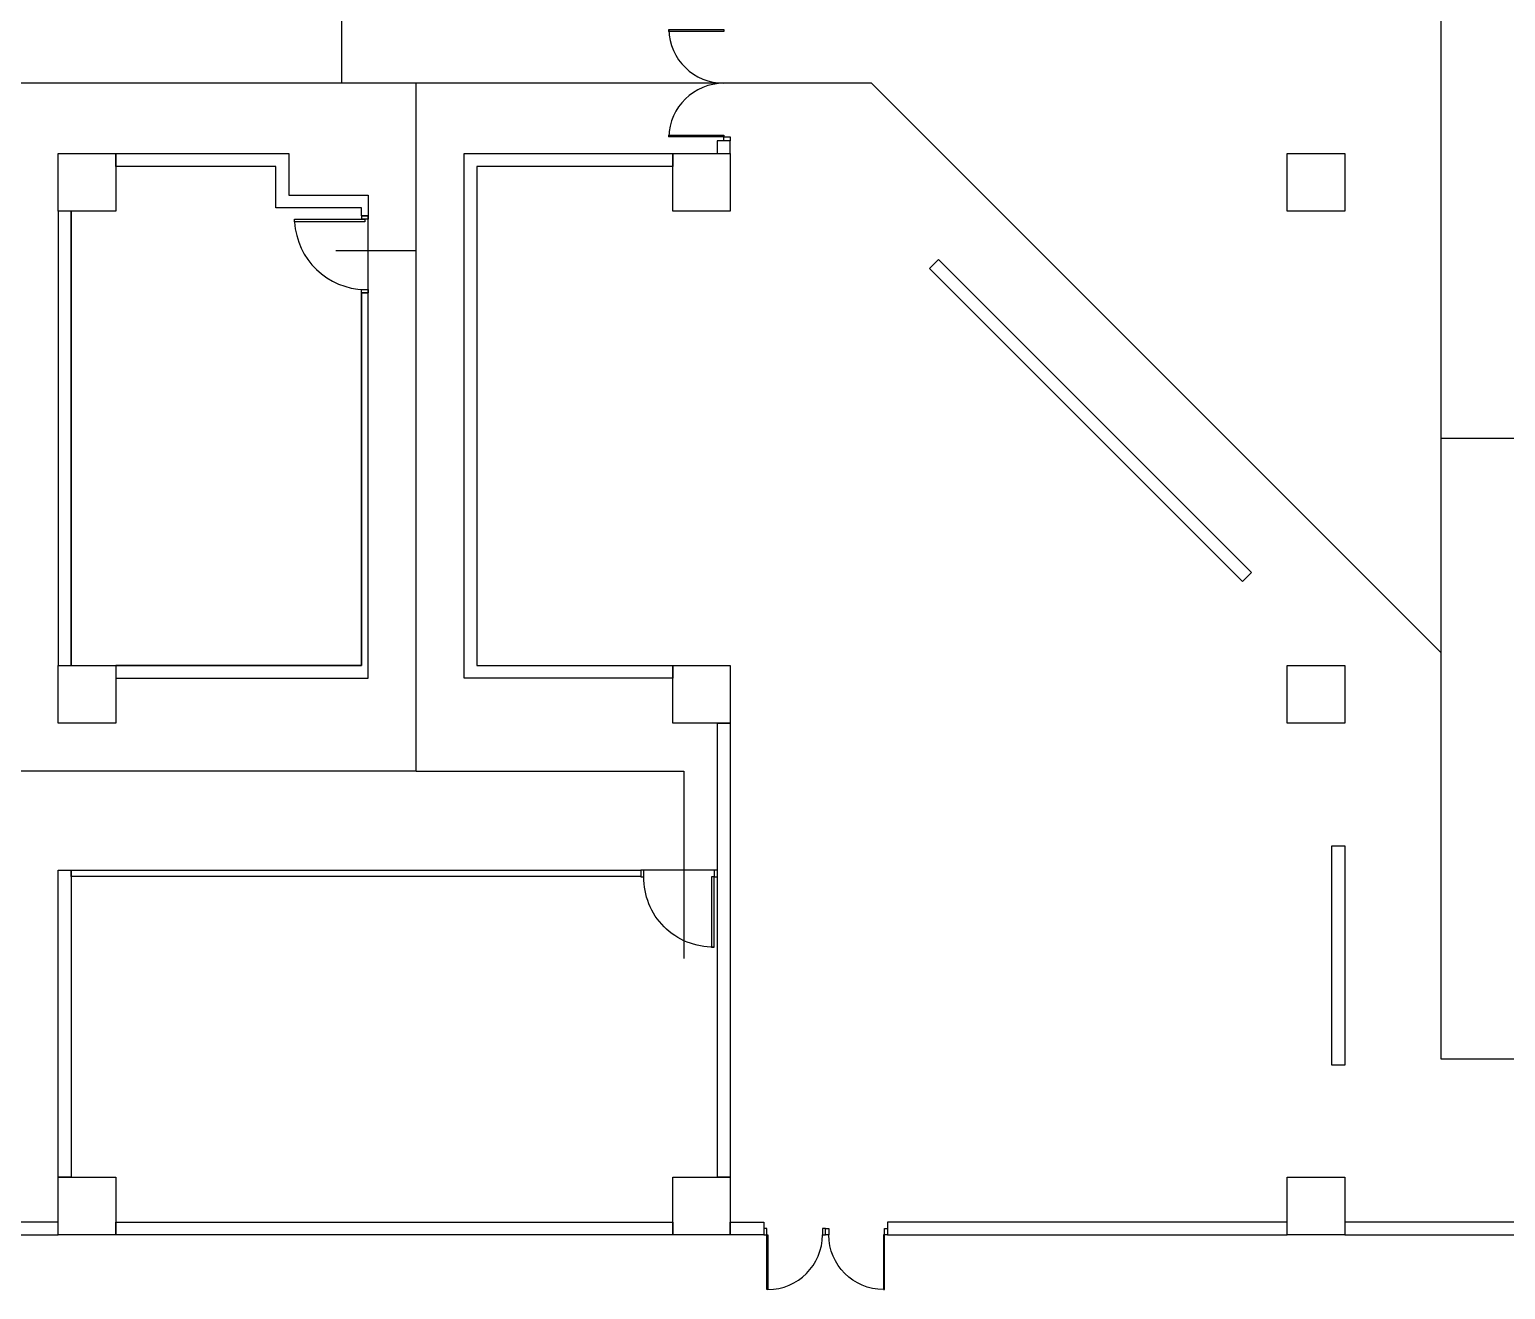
# Model space of a CAD drawing. Header units: centimetres. Extents: x -586 to 10005, y 2072 to 5664.
# Drawn here: x 5130 to 7436, y 2072 to 4041 of the extents above; entities that cross this region are included whole.
import ezdxf

# ---------------------------------------------------------------- set-up
doc = ezdxf.new("R2010")
doc.units = ezdxf.units.CM
doc.header["$MEASUREMENT"] = 0
for name, color, linetype in [('Doors', 4, 'Continuous'), ('Offices', 50, 'Continuous'), ('Path', 3, 'Continuous'), ('Walls', 6, 'Continuous')]:
    doc.layers.add(name, color=color, linetype=linetype)

# ---------------------------------------------------------------- blocks, each defined once
blk = doc.blocks.new('A$Cdecb4578')
at = {"layer": 'Doors'}
for points in [[(110, 120), (120, 120), (120, 115), (110, 115)], [(0, 115), (110, 115), (110, 110.6), (0, 110.6)], [(110, 5), (120, 5), (120, 0), (110, 0)]]:
    blk.add_lwpolyline(points, close=True, dxfattribs=at)
blk.add_arc((107.8, 112.8), 107.8, 178.8309, 271.1691, dxfattribs=at)
blk = doc.blocks.new('A$Ceff24fad')
at = {"layer": 'Doors'}
for points in [[(85.3, 91.8), (95.5, 91.8), (95.5, 96.8), (85.3, 96.8)], [(85.3, 91.8), (85.3, 90.3), (0, 90.3), (0, 91.8)], [(85.3, 0), (95.5, 0), (95.5, 5), (85.3, 5)]]:
    blk.add_lwpolyline(points, close=True, dxfattribs=at)
blk.add_arc((85.3, 90.3), 85.3, 180, 270, dxfattribs=at)
blk = doc.blocks.new('A$C7880fce2')
at = {"layer": 'Path'}
for p, q in [((889.5, 2570), (889.5, 0)), ((0, 1525), (889.5, 635.5)), ((889.5, 970), (3094.5, 970)), ((889.5, 0), (3412, 0))]:
    blk.add_line(p, q, dxfattribs=at)

msp = doc.modelspace()

# ---------------------------------------------------------------- linework, layer by layer
at = {"layer": 'Doors'}
for points in [[(6128.5, 4041.2), (6214.5, 4041.2), (6214.5, 4038.2), (6128.5, 4038.2)], [(6128.5, 3876.2), (6214.5, 3876.2), (6214.5, 3873.2), (6128.5, 3873.2)], [(6214.5, 3873.2), (6224.5, 3873.2), (6224.5, 3867.2), (6214.5, 3867.2)], [(5543.7, 3744.9), (5653.7, 3744.9), (5653.7, 3740.5), (5543.7, 3740.5)], [(5648.7, 3749.9), (5658.7, 3749.9), (5658.7, 3744.9), (5648.7, 3744.9)], [(5648.5, 3634.6), (5658.5, 3634.6), (5658.5, 3629.6), (5648.5, 3629.6)]]:
    msp.add_lwpolyline(points, close=True, dxfattribs=at)
for centre, radius, start, end in [((6214.2, 4042.9), 85.7, 181.1543, 270.1938), ((6214.2, 3871.4), 85.7, 89.8062, 178.8457), ((5655.8, 3746.9), 112.3, 183.3956, 268.8462)]:
    msp.add_arc(centre, radius, start, end, dxfattribs=at)
at = {"layer": 'Offices', "color": 6}
for points in [[(5648.3, 3629.6), (5658.7, 3629.6), (5658.7, 3749.9), (5648.5, 3749.9), (5648.3, 3762.2), (5514.5, 3762.2), (5514.5, 3827.2), (5264.5, 3827.2), (5264.5, 3757.2), (5194.5, 3757.2), (5194.5, 3047.2), (5264.5, 3047.2), (5648.3, 3047.2)], [(6204.5, 2727.2), (6084.5, 2727.2), (6084.5, 2717.2), (5194.5, 2717.2), (5194.5, 2247.2), (5264.5, 2247.2), (5264.5, 2177.2), (6134.5, 2177.2), (6134.5, 2247.2), (6204.5, 2247.2)]]:
    msp.add_lwpolyline(points, close=True, dxfattribs=at)
at = {"layer": 'Path'}
for p, q in [((5617, 4549.7), (5617, 3957.2)), ((6445, 3957.2), (73.8, 3957.2)), ((5733.5, 2881.9), (5733.5, 3957.2)), ((5733.7, 3695.5), (5608.2, 3695.5)), ((5733.5, 2881.9), (5084.5, 2881.9)), ((5733.5, 2881.9), (6152.1, 2881.9)), ((6152.1, 2881.9), (6152.1, 2589.3))]:
    msp.add_line(p, q, dxfattribs=at)
at = {"layer": 'Walls'}
for points in [[(6224.5, 3867.2), (6204.1, 3867.2), (6204.1, 3847.2), (6224.5, 3847.2)], [(5264.5, 3757.2), (5174.5, 3757.2), (5174.5, 3847.2), (5264.5, 3847.2)], [(5534.5, 3782.2), (5658.5, 3782.2), (5658.7, 3749.9), (5648.5, 3749.9), (5648.5, 3762.2), (5514.5, 3762.2), (5514.5, 3827.2), (5264.5, 3827.2), (5264.5, 3847.2), (5534.5, 3847.2)], [(5934.5, 3847.2), (6134.5, 3847.2), (6134.5, 3827.2), (5828.5, 3827.2), (5828.5, 3047.2), (6134.5, 3047.2), (6134.5, 3027.2), (5808.5, 3027.2), (5808.5, 3847.2), (5934.5, 3847.2)], [(6224.5, 3757.2), (6134.5, 3757.2), (6134.5, 3847.2), (6224.5, 3847.2)], [(7184.5, 3757.2), (7094.5, 3757.2), (7094.5, 3847.2), (7184.5, 3847.2)], [(5194.5, 3757.2), (5174.5, 3757.2), (5174.5, 3047.2), (5194.5, 3047.2)], [(6549.9, 3681.8), (6535.8, 3667.6), (7025, 3178.4), (7039.1, 3192.6)], [(5264.5, 3047.2), (5264.5, 3027.2), (5658.5, 3027.2), (5658.5, 3629.6), (5648.3, 3629.6), (5648.3, 3047.2)], [(5264.5, 2957.2), (5174.5, 2957.2), (5174.5, 3047.2), (5264.5, 3047.2)], [(6224.5, 2957.2), (6134.5, 2957.2), (6134.5, 3047.2), (6224.5, 3047.2)], [(7184.5, 2957.2), (7094.5, 2957.2), (7094.5, 3047.2), (7184.5, 3047.2)], [(6224.5, 2247.2), (6204.5, 2247.2), (6204.5, 2957.2), (6224.5, 2957.2)], [(7164.5, 2765.3), (7184.5, 2765.3), (7184.5, 2422.5), (7164.5, 2422.5)], [(5174.5, 2727.2), (5194.5, 2727.2), (5194.5, 2247.2), (5174.5, 2247.2)], [(5194.5, 2727.2), (6084.5, 2727.2), (6084.5, 2717.2), (5194.5, 2717.2)], [(5264.5, 2157.2), (5174.5, 2157.2), (5174.5, 2247.2), (5264.5, 2247.2)], [(6224.5, 2157.2), (6134.5, 2157.2), (6134.5, 2247.2), (6224.5, 2247.2)], [(7184.5, 2157.2), (7094.5, 2157.2), (7094.5, 2247.2), (7184.5, 2247.2)], [(4994.5, 2157.1), (5174.5, 2157.1), (5174.5, 2177.1), (4994.5, 2177.1)], [(6134.5, 2157.2), (5264.5, 2157.2), (5264.5, 2177.2), (6134.5, 2177.2)], [(6276.7, 2157.2), (6224.5, 2157.2), (6224.5, 2177.2), (6276.7, 2177.2)], [(6470.3, 2157.2), (7094.5, 2157.2), (7094.5, 2177.2), (6470.3, 2177.2)], [(7184.5, 2157.2), (8054.5, 2157.2), (8054.5, 2177.2), (7184.5, 2177.2)]]:
    msp.add_lwpolyline(points, close=True, dxfattribs=at)

# ---------------------------------------------------------------- block references
at = {"layer": 'Doors', "xscale": -1, "rotation": 270}
for name, p in [('A$Cdecb4578', (6084.5, 2607.1)), ('A$Ceff24fad', (6373.5, 2071.9))]:
    msp.add_blockref(name, p, dxfattribs=at)
at = {"layer": 'Doors', "rotation": 89.99999999999999}
msp.add_blockref('A$Ceff24fad', (6373.5, 2071.9), dxfattribs=at)
at = {"layer": 'Path'}
msp.add_blockref('A$C7880fce2', (6445, 2432.2), dxfattribs=at)

doc.saveas('drawing.dxf')
